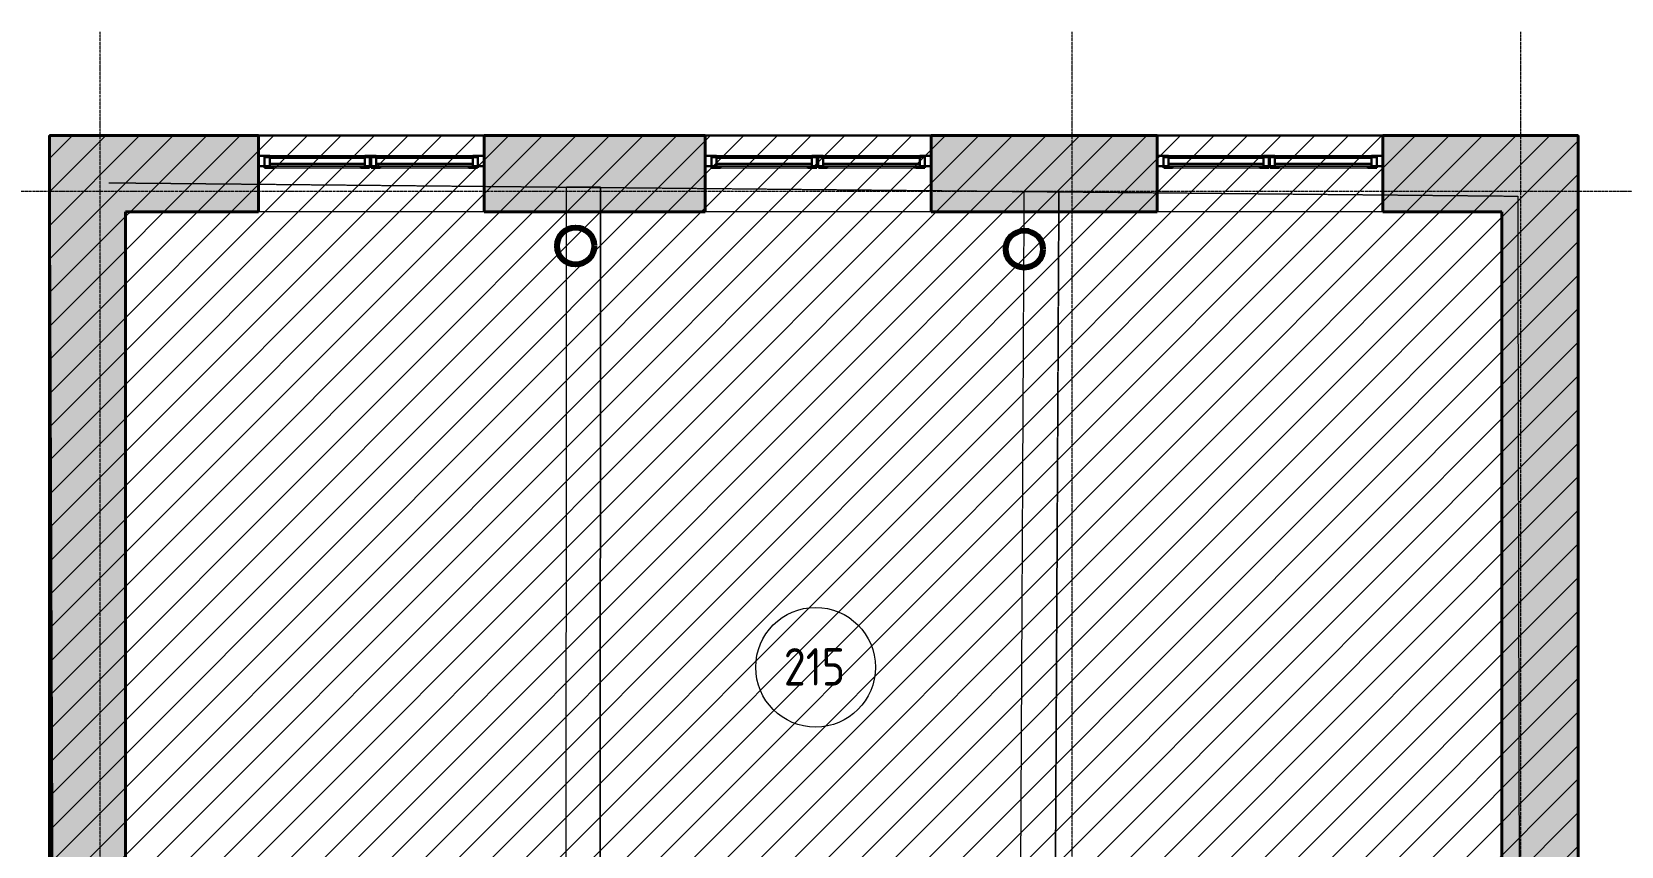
# Model space of a CAD drawing. Header units: millimetres. Extents: x -11886 to 379896, y -8130 to 47743.
# Drawn here: x 101743 to 112370, y 39130 to 44572 of the extents above; entities that cross this region are included whole.
import ezdxf

# ---------------------------------------------------------------- set-up
doc = ezdxf.new("R2010")
doc.units = ezdxf.units.MM
for name, pattern in [('ADSK_Линия сетки', [25, 20, -2.5, 0, -2.5]), ('ADSK_Сверху', [4.5, 3, -1.5]), ('ADSK_Снесено', [4.5, 3, -1.5])]:
    doc.linetypes.add(name, pattern=pattern)
for name, color, linetype, lineweight, true_color in [('_ Окна', 5, 'Continuous', 30, 0x0000ff), ('Витраж', 5, 'Continuous', 18, 0x0000ff), ('Окна', 5, 'Continuous', 18, 0x0000ff), ('Панели витража', 5, 'Continuous', 18, 0x0000ff), ('планы со стояками отопление_dwg', 7, 'Continuous', 9, 0x767676), ('Стены наружные', 1, 'ADSK_Снесено', 18, 0xff0000)]:
    doc.layers.add(name, color=color, linetype=linetype, lineweight=lineweight, true_color=true_color)
for name, color, linetype, lineweight in [('Каркас', 7, 'Continuous', 18), ('Марки помещений', 7, 'Continuous', 20), ('Оси', 7, 'Continuous', 9), ('Перекрытие', 7, 'Continuous', 18), ('стояки', 7, 'Continuous', 9)]:
    doc.layers.add(name, color=color, linetype=linetype, lineweight=lineweight)
doc.styles.add('GOST Common_1', font='GOST_Common.ttf', dxfattribs={"width": 0.9, "height": 200})

# ---------------------------------------------------------------- blocks, each defined once
blk = doc.blocks.new('Витраж-тент со смещением вовне - 60мм 34 сдвиг-2061971-02 План 2-го этажа маркировочный')
at = {"layer": '_ Окна', "color": 161, "linetype": 'ADSK_Сверху', "true_color": 0xaaaaff}
for p, q in [((-352, 25), (-352, -45)), ((-352, 25), (-318, 25)), ((-352, -45), (-352, 25)), ((352, 25), (318, 25)), ((352, -45), (352, 25)), ((352, -45), (352, 25)), ((-292, -45), (-352, -45)), ((-292, -35), (-292, -45)), ((292, -35), (292, -45)), ((292, -45), (352, -45))]:
    blk.add_line(p, q, dxfattribs=at)
at = {"layer": 'Окна', "color": 161, "linetype": 'ADSK_Сверху', "true_color": 0xaaaaff}
blk.add_line((-292, -45), (292, -45), dxfattribs=at)
blk = doc.blocks.new('Прямоугольный импост - 70х20_56мм-1433747-02 План 2-го этажа маркировочный')
at = {"layer": 'Витраж', "color": 161, "linetype": 'ADSK_Сверху', "true_color": 0xaaaaff}
for p, q in [((-4131, 43594), (-4093, 43594)), ((-3447, 43594), (-3371, 43594)), ((-3371, 43524), (-3371, 43594)), ((-4131, 43524), (-4093, 43524)), ((-3447, 43524), (-3371, 43524))]:
    blk.add_line(p, q, dxfattribs=at)
blk = doc.blocks.new('Прямоугольный импост - 70х20_56мм-1257200-02 План 2-го этажа маркировочный')
at = {"layer": 'Витраж', "color": 161, "linetype": 'ADSK_Сверху', "true_color": 0xaaaaff}
for p, q in [((-76, 35), (0, 35)), ((0, 35), (0, -35)), ((0, -35), (-76, -35))]:
    blk.add_line(p, q, dxfattribs=at)
blk = doc.blocks.new('Прямоугольный импост - 70х20_56мм-1257201-02 План 2-го этажа маркировочный')
at = {"layer": 'Витраж', "color": 161, "linetype": 'ADSK_Сверху', "true_color": 0xaaaaff}
for p, q in [((0, 35), (-76, 35)), ((0, -35), (0, 35)), ((-76, -35), (0, -35))]:
    blk.add_line(p, q, dxfattribs=at)
blk = doc.blocks.new('Витраж-тент со смещением вовне - 60мм 34 сдвиг-2061973-02 План 2-го этажа маркировочный')
at = {"layer": '_ Окна', "color": 161, "linetype": 'ADSK_Сверху', "true_color": 0xaaaaff}
for p, q in [((-357, 25), (-357, -45)), ((-357, 25), (-323, 25)), ((-357, -45), (-357, 25)), ((357, 25), (323, 25)), ((357, -45), (357, 25)), ((357, -45), (357, 25)), ((-297, -45), (-357, -45)), ((-297, -35), (-297, -45)), ((297, -35), (297, -45)), ((297, -45), (357, -45))]:
    blk.add_line(p, q, dxfattribs=at)
at = {"layer": 'Окна', "color": 161, "linetype": 'ADSK_Сверху', "true_color": 0xaaaaff}
blk.add_line((-297, -45), (297, -45), dxfattribs=at)
blk = doc.blocks.new('Прямоугольный импост - 70х20_56мм-1228464-02 План 2-го этажа маркировочный')
at = {"layer": 'Витраж', "color": 161, "linetype": 'ADSK_Сверху', "true_color": 0xaaaaff}
for p, q in [((-4881, 43594), (-4881, 43524)), ((-4881, 43594), (-4805, 43594)), ((-4169, 43594), (-4131, 43594)), ((-4881, 43524), (-4805, 43524)), ((-4169, 43524), (-4131, 43524))]:
    blk.add_line(p, q, dxfattribs=at)
blk = doc.blocks.new('Прямоугольный импост - 70х76мм-1464156-02 План 2-го этажа маркировочный')
at = {"layer": 'Витраж', "color": 161, "linetype": 'ADSK_Сверху', "true_color": 0xaaaaff}
for p, q in [((-38, 35), (38, 35)), ((38, -35), (-38, -35))]:
    blk.add_line(p, q, dxfattribs=at)
blk = doc.blocks.new('Прямоугольный импост - 70х60мм-1433749-02 План 2-го этажа маркировочный')
at = {"layer": 'Витраж', "color": 161, "linetype": 'ADSK_Сверху', "true_color": 0xaaaaff}
for p, q in [((-4093, 43594), (-4093, 43524)), ((-4093, 43594), (-3447, 43594)), ((-3447, 43524), (-3447, 43594)), ((-4093, 43524), (-3447, 43524))]:
    blk.add_line(p, q, dxfattribs=at)
blk = doc.blocks.new('Прямоугольный импост - 70х60мм-1243863-02 План 2-го этажа маркировочный')
at = {"layer": 'Витраж', "color": 161, "linetype": 'ADSK_Сверху', "true_color": 0xaaaaff}
for p, q in [((-4805, 43594), (-4805, 43524)), ((-4805, 43594), (-4169, 43594)), ((-4169, 43524), (-4169, 43594)), ((-4805, 43524), (-4169, 43524))]:
    blk.add_line(p, q, dxfattribs=at)
blk = doc.blocks.new('Системная панель - _AR_Стекло_40мм_привязка по центру-2061970-02 План 2-го этажа маркировочный')
at = {"layer": 'Панели витража', "lineweight": 30}
for p, q in [((318, 20), (-318, 20)), ((-318, 20), (-318, -20)), ((318, -20), (318, 20)), ((-318, -20), (318, -20))]:
    blk.add_line(p, q, dxfattribs=at)
blk = doc.blocks.new('Прямоугольный импост - 70х40_56мм-1228583-02 План 2-го этажа маркировочный')
at = {"layer": 'Витраж'}
for p, q in [((-4169, 43594), (-4805, 43594)), ((-4169, 43524), (-4805, 43524))]:
    blk.add_line(p, q, dxfattribs=at)
blk = doc.blocks.new('Прямоугольный импост - 70х20_56мм-1245176-02 План 2-го этажа маркировочный')
at = {"layer": 'Витраж', "lineweight": 30}
for p, q in [((-76, 35), (0, 35)), ((-76, -35), (-76, 35)), ((0, 35), (0, -35)), ((0, -35), (-76, -35))]:
    blk.add_line(p, q, dxfattribs=at)
blk = doc.blocks.new('Прямоугольный импост - 70х20_56мм-1245178-02 План 2-го этажа маркировочный')
at = {"layer": 'Витраж', "lineweight": 30}
for p, q in [((0, 35), (-76, 35)), ((-76, 35), (-76, -35)), ((0, -35), (0, 35)), ((-76, -35), (0, -35))]:
    blk.add_line(p, q, dxfattribs=at)
blk = doc.blocks.new('Системная панель - _AR_Стекло_40мм_привязка по центру-2061972-02 План 2-го этажа маркировочный')
at = {"layer": 'Панели витража', "lineweight": 30}
for p, q in [((323, 20), (-323, 20)), ((-323, 20), (-323, -20)), ((323, -20), (323, 20)), ((-323, -20), (323, -20))]:
    blk.add_line(p, q, dxfattribs=at)
blk = doc.blocks.new('Прямоугольный импост - 70х40_56мм-1433748-02 План 2-го этажа маркировочный')
at = {"layer": 'Витраж'}
for p, q in [((-3447, 43594), (-4093, 43594)), ((-3447, 43524), (-4093, 43524))]:
    blk.add_line(p, q, dxfattribs=at)
blk = doc.blocks.new('Прямоугольный импост - 70х76мм-1245173-02 План 2-го этажа маркировочный')
at = {"layer": 'Витраж', "lineweight": 30}
for p, q in [((-38, 35), (38, 35)), ((-38, -35), (-38, 35)), ((38, 35), (38, -35)), ((38, -35), (-38, -35))]:
    blk.add_line(p, q, dxfattribs=at)
blk = doc.blocks.new('Системная панель - _AR_Стекло_40мм_привязка по центру-V82-02 План 2-го этажа маркировочный')
at = {"layer": 'Панели витража', "lineweight": 30}
for p, q in [((318, 20), (-318, 20)), ((-318, 20), (-318, -20)), ((318, -20), (318, 20)), ((-318, -20), (318, -20))]:
    blk.add_line(p, q, dxfattribs=at)
blk = doc.blocks.new('Прямоугольный импост - 70х20_56мм-V83-02 План 2-го этажа маркировочный')
at = {"layer": 'Витраж', "lineweight": 30}
for p, q in [((-76, 35), (0, 35)), ((-76, -35), (-76, 35)), ((0, 35), (0, -35)), ((0, -35), (-76, -35))]:
    blk.add_line(p, q, dxfattribs=at)
blk = doc.blocks.new('Прямоугольный импост - 70х20_56мм-V84-02 План 2-го этажа маркировочный')
at = {"layer": 'Витраж', "lineweight": 30}
for p, q in [((0, 35), (-76, 35)), ((-76, 35), (-76, -35)), ((0, -35), (0, 35)), ((-76, -35), (0, -35))]:
    blk.add_line(p, q, dxfattribs=at)
blk = doc.blocks.new('Системная панель - _AR_Стекло_40мм_привязка по центру-V85-02 План 2-го этажа маркировочный')
at = {"layer": 'Панели витража', "lineweight": 30}
for p, q in [((323, 20), (-323, 20)), ((-323, 20), (-323, -20)), ((323, -20), (323, 20)), ((-323, -20), (323, -20))]:
    blk.add_line(p, q, dxfattribs=at)
blk = doc.blocks.new('Прямоугольный импост - 70х76мм-V86-02 План 2-го этажа маркировочный')
at = {"layer": 'Витраж', "lineweight": 30}
for p, q in [((-38, 35), (38, 35)), ((-38, -35), (-38, 35)), ((38, 35), (38, -35)), ((38, -35), (-38, -35))]:
    blk.add_line(p, q, dxfattribs=at)
blk = doc.blocks.new('планы со стояками отопление_dwg-1484427-02 План 2-го этажа маркировочный')
at = {"layer": 'стояки', "color": 246, "lineweight": 80, "true_color": 0x7f001f}
for centre in [(170496, 281547), (173496, 281526)]:
    blk.add_circle(centre, 124, dxfattribs=at)
blk = doc.blocks.new('ADSK_Марка_Помещение_ОдноЗначение - Номер-247393-02 План 2-го этажа маркировочный')
at = {"layer": 'Марки помещений'}
blk.add_circle((0, 0), 4, dxfattribs=at)

msp = doc.modelspace()

# ---------------------------------------------------------------- hatches: boundary and pattern name
at = {"lineweight": 13, "true_color": 0x636466, "transparency": 33554559}
h = msp.add_hatch(dxfattribs=at)
h.set_pattern_fill('ANSI31', color=251, scale=50)
h.set_pattern_definition([(45, (108139.4, 85026.59), (-112.2532, 112.2532), [])])
h.paths.add_polyline_path([(112082.9, 43878.87), (101860.65, 43878.87), (101998.36, 8679.25), (108910.53, 8679.25), (108910.53, 12721.22), (111524.62, 12721.22), (111521.03, 13231.22), (111469.49, 21068.63), (112082.9, 21068.63)])
at = {"layer": 'Стены наружные', "linetype": 'Continuous', "true_color": 0xc0c0c0}
h = msp.add_hatch(color=9, dxfattribs=at)
h.paths.add_polyline_path([(111572.9, 43368.87), (111572.9, 43878.87), (110777.28, 43878.87), (110777.28, 43368.87), (111543.76, 43368.87)])
h.paths.add_polyline_path([(107756.35, 43368.87), (109267.28, 43368.87), (109267.28, 43878.87), (107756.35, 43878.87), (107756.35, 43497.88)])
h.paths.add_polyline_path([(104768.06, 43368.87), (106246.35, 43368.87), (106246.35, 43878.87), (104768.06, 43878.87), (104768.06, 43521.04)])
h.paths.add_polyline_path([(102294.55, 43368.87), (103258.06, 43368.87), (103258.06, 43878.87), (101860.65, 43878.87), (101860.65, 43368.87), (102267.65, 43368.87)])
h = msp.add_hatch(color=9, dxfattribs=at)
h.paths.add_polyline_path([(111849.52, 21068.63), (112082.9, 21068.63), (112082.9, 22219.91), (111572.9, 22219.91), (111572.9, 21068.63), (111741.84, 21068.63)])
h.paths.add_polyline_path([(111741.84, 23989.91), (112082.9, 23989.91), (112082.9, 26209.79), (111572.9, 26209.79), (111572.9, 23989.91), (111735.53, 23989.91)])
h.paths.add_polyline_path([(112082.9, 27979.79), (112082.9, 30239.62), (111572.9, 30239.62), (111572.9, 27979.79), (111741.84, 27979.79)])
h.paths.add_polyline_path([(111718.83, 32009.62), (112082.9, 32009.62), (112082.9, 34251.9), (111572.9, 34251.9), (111572.9, 32009.62)])
h.paths.add_polyline_path([(111710.48, 36021.9), (112082.9, 36021.9), (112082.9, 43878.87), (111572.9, 43878.87), (111572.9, 36021.9), (111708.23, 36021.9)])
h = msp.add_hatch(color=9, dxfattribs=at)
h.paths.add_polyline_path([(101860.65, 21135.08), (102370.65, 21135.08), (102370.65, 22237), (101860.65, 22237)])
h.paths.add_polyline_path([(101860.65, 24007), (102370.65, 24007), (102370.65, 26193.21), (101860.65, 26193.21), (101860.65, 25996.81)])
h.paths.add_polyline_path([(102257.6, 27963.21), (102370.65, 27963.21), (102370.65, 30245.55), (101860.65, 30245.55), (101860.65, 27963.21)])
h.paths.add_polyline_path([(102370.65, 32015.55), (102370.65, 34317.56), (101860.65, 34317.56), (101860.65, 32015.55), (102262.52, 32015.55)])
h.paths.add_polyline_path([(101860.65, 36087.56), (102370.65, 36087.56), (102370.65, 43368.87), (101860.65, 43368.87), (101860.65, 39043.72)])

# ---------------------------------------------------------------- linework, layer by layer
at = {"color": 251, "lineweight": 30, "true_color": 0x636466}
msp.add_lwpolyline([(108429.9, 8679.25), (101998.36, 8679.25), (101860.65, 43878.87), (112082.9, 43878.87), (112082.9, 21068.63), (111469.49, 21068.63), (111521.03, 13231.22)], dxfattribs=at)
at = {"layer": 'Каркас', "color": 253, "linetype": 'ADSK_Сверху', "true_color": 0xb2b2b2}
for p, q in [((105317.14, 43533.1), (105312.53, 37227.71)), ((105317.14, 43533.1), (105546.34, 43532.93)), ((105541.73, 37227.55), (105546.34, 43532.93)), ((108376.92, 43504.51), (108344.88, 37220.05)), ((108376.92, 43504.51), (108610.72, 43503.32)), ((108578.68, 37218.86), (108610.72, 43503.32))]:
    msp.add_line(p, q, dxfattribs=at)
at = {"layer": 'Каркас', "color": 253, "linetype": 'ADSK_Сверху', "true_color": 0xaaaaaa}
for p, q in [((105317.14, 43533.1), (105312.53, 37227.71)), ((105546.34, 43532.93), (105317.14, 43533.1)), ((105546.34, 43532.93), (105541.73, 37227.55)), ((108376.92, 43504.51), (108344.88, 37220.05)), ((108610.72, 43503.32), (108376.92, 43504.51)), ((108610.72, 43503.32), (108578.68, 37218.86))]:
    msp.add_line(p, q, dxfattribs=at)
at = {"layer": 'Оси', "linetype": 'ADSK_Линия сетки'}
for p, q in [((102199.31, -5917.65), (102199.31, 44571.85)), ((108699.31, -5917.65), (108699.31, 44571.85)), ((111699.31, -5917.65), (111699.31, 44571.85)), ((97053.17, 43506.79), (165281.12, 43506.79))]:
    msp.add_line(p, q, dxfattribs=at)
at = {"layer": 'Перекрытие', "color": 9, "linetype": 'ADSK_Сверху', "true_color": 0xaad4d4}
for p, q in [((102259.27, 43563.17), (111678.16, 43473.65)), ((111678.16, 43473.65), (111691.45, 37210.75))]:
    msp.add_line(p, q, dxfattribs=at)
at = {"layer": 'Стены наружные', "color": 18, "linetype": 'Continuous', "lineweight": 40, "true_color": 0x000000}
for p, q in [((103258.06, 43878.87), (101860.65, 43878.87)), ((101860.65, 43878.87), (101860.65, 36087.56)), ((103258.06, 43368.87), (103258.06, 43878.87)), ((106246.35, 43878.87), (104768.06, 43878.87)), ((104768.06, 43878.87), (104768.06, 43368.87)), ((106246.35, 43368.87), (106246.35, 43878.87)), ((109267.28, 43878.87), (107756.35, 43878.87)), ((107756.35, 43878.87), (107756.35, 43368.87)), ((109267.28, 43368.87), (109267.28, 43878.87)), ((112082.9, 43878.87), (110777.28, 43878.87)), ((110777.28, 43878.87), (110777.28, 43368.87)), ((112082.9, 36021.9), (112082.9, 43878.87)), ((102370.65, 43368.87), (103258.06, 43368.87)), ((102370.65, 38034.54), (102370.65, 43368.87)), ((104768.06, 43368.87), (106246.35, 43368.87)), ((107756.35, 43368.87), (109267.28, 43368.87)), ((110777.28, 43368.87), (111572.9, 43368.87)), ((111572.9, 43368.87), (111572.9, 37824.03))]:
    msp.add_line(p, q, dxfattribs=at)
at = {"layer": 'Стены наружные', "color": 18, "linetype": 'Continuous', "true_color": 0x000000}
for p, q in [((103258.06, 43878.87), (104768.06, 43878.87)), ((106246.35, 43878.87), (107756.35, 43878.87)), ((109267.28, 43878.87), (110777.28, 43878.87)), ((104768.06, 43368.87), (103258.06, 43368.87)), ((107756.35, 43368.87), (106246.35, 43368.87)), ((110777.28, 43368.87), (109267.28, 43368.87))]:
    msp.add_line(p, q, dxfattribs=at)

# ---------------------------------------------------------------- block references
at = {"layer": '_ Окна', "color": 161, "linetype": 'ADSK_Сверху', "true_color": 0xaaaaff}
for name, p in [('Витраж-тент со смещением вовне - 60мм 34 сдвиг-2061971-02 План 2-го этажа маркировочный', (103652.06, 43708.87)), ('Витраж-тент со смещением вовне - 60мм 34 сдвиг-2061973-02 План 2-го этажа маркировочный', (104369.06, 43708.87)), ('Витраж-тент со смещением вовне - 60мм 34 сдвиг-2061971-02 План 2-го этажа маркировочный', (106640.35, 43708.87)), ('Витраж-тент со смещением вовне - 60мм 34 сдвиг-2061973-02 План 2-го этажа маркировочный', (107357.35, 43708.87)), ('Витраж-тент со смещением вовне - 60мм 34 сдвиг-2061971-02 План 2-го этажа маркировочный', (109661.28, 43708.87)), ('Витраж-тент со смещением вовне - 60мм 34 сдвиг-2061973-02 План 2-го этажа маркировочный', (110378.28, 43708.87))]:
    msp.add_blockref(name, p, dxfattribs=at)
at = {"layer": 'Витраж', "color": 161, "linetype": 'ADSK_Сверху', "true_color": 0xaaaaff, "rotation": 180}
for p in [(103258.06, 43708.87), (106246.35, 43708.87), (109267.28, 43708.87)]:
    msp.add_blockref('Прямоугольный импост - 70х20_56мм-1257201-02 План 2-го этажа маркировочный', p, dxfattribs=at)
at = {"layer": 'Витраж', "color": 161, "linetype": 'ADSK_Сверху', "true_color": 0xaaaaff}
for name, p in [('Прямоугольный импост - 70х20_56мм-1228464-02 План 2-го этажа маркировочный', (108139.4, 150)), ('Прямоугольный импост - 70х60мм-1243863-02 План 2-го этажа маркировочный', (108139.4, 150)), ('Прямоугольный импост - 70х20_56мм-1433747-02 План 2-го этажа маркировочный', (108139.4, 150)), ('Прямоугольный импост - 70х60мм-1433749-02 План 2-го этажа маркировочный', (108139.4, 150)), ('Прямоугольный импост - 70х20_56мм-1228464-02 План 2-го этажа маркировочный', (111127.69, 150)), ('Прямоугольный импост - 70х60мм-1243863-02 План 2-го этажа маркировочный', (111127.69, 150)), ('Прямоугольный импост - 70х20_56мм-1433747-02 План 2-го этажа маркировочный', (111127.69, 150)), ('Прямоугольный импост - 70х60мм-1433749-02 План 2-го этажа маркировочный', (111127.69, 150)), ('Прямоугольный импост - 70х20_56мм-1228464-02 План 2-го этажа маркировочный', (114148.62, 150)), ('Прямоугольный импост - 70х60мм-1243863-02 План 2-го этажа маркировочный', (114148.62, 150)), ('Прямоугольный импост - 70х20_56мм-1433747-02 План 2-го этажа маркировочный', (114148.62, 150)), ('Прямоугольный импост - 70х60мм-1433749-02 План 2-го этажа маркировочный', (114148.62, 150))]:
    msp.add_blockref(name, p, dxfattribs=at)
at = {"layer": 'Витраж', "rotation": 180}
for name, p in [('Прямоугольный импост - 70х20_56мм-1245178-02 План 2-го этажа маркировочный', (103258.06, 43708.87)), ('Прямоугольный импост - 70х20_56мм-V84-02 План 2-го этажа маркировочный', (106246.35, 43708.87)), ('Прямоугольный импост - 70х20_56мм-V84-02 План 2-го этажа маркировочный', (109267.28, 43708.87))]:
    msp.add_blockref(name, p, dxfattribs=at)
at = {"layer": 'Витраж'}
for name, p in [('Прямоугольный импост - 70х40_56мм-1228583-02 План 2-го этажа маркировочный', (108139.4, 150)), ('Прямоугольный импост - 70х40_56мм-1433748-02 План 2-го этажа маркировочный', (108139.4, 150)), ('Прямоугольный импост - 70х40_56мм-1228583-02 План 2-го этажа маркировочный', (111127.69, 150)), ('Прямоугольный импост - 70х40_56мм-1433748-02 План 2-го этажа маркировочный', (111127.69, 150)), ('Прямоугольный импост - 70х40_56мм-1228583-02 План 2-го этажа маркировочный', (114148.62, 150)), ('Прямоугольный импост - 70х40_56мм-1433748-02 План 2-го этажа маркировочный', (114148.62, 150))]:
    msp.add_blockref(name, p, dxfattribs=at)
at = {"layer": 'Витраж', "color": 161, "linetype": 'ADSK_Сверху', "true_color": 0xaaaaff, "extrusion": (0, 0, -1), "rotation": 180}
for name, p in [('Прямоугольный импост - 70х76мм-1464156-02 План 2-го этажа маркировочный', (-104008.06, 43708.87)), ('Прямоугольный импост - 70х20_56мм-1257200-02 План 2-го этажа маркировочный', (-104768.06, 43708.87)), ('Прямоугольный импост - 70х76мм-1464156-02 План 2-го этажа маркировочный', (-106996.35, 43708.87)), ('Прямоугольный импост - 70х20_56мм-1257200-02 План 2-го этажа маркировочный', (-107756.35, 43708.87)), ('Прямоугольный импост - 70х76мм-1464156-02 План 2-го этажа маркировочный', (-110017.28, 43708.87)), ('Прямоугольный импост - 70х20_56мм-1257200-02 План 2-го этажа маркировочный', (-110777.28, 43708.87))]:
    msp.add_blockref(name, p, dxfattribs=at)
at = {"layer": 'Витраж', "extrusion": (0, 0, -1), "rotation": 180}
for name, p in [('Прямоугольный импост - 70х76мм-1245173-02 План 2-го этажа маркировочный', (-104008.06, 43708.87)), ('Прямоугольный импост - 70х20_56мм-1245176-02 План 2-го этажа маркировочный', (-104768.06, 43708.87)), ('Прямоугольный импост - 70х76мм-V86-02 План 2-го этажа маркировочный', (-106996.35, 43708.87)), ('Прямоугольный импост - 70х20_56мм-V83-02 План 2-го этажа маркировочный', (-107756.35, 43708.87)), ('Прямоугольный импост - 70х76мм-V86-02 План 2-го этажа маркировочный', (-110017.28, 43708.87)), ('Прямоугольный импост - 70х20_56мм-V83-02 План 2-го этажа маркировочный', (-110777.28, 43708.87))]:
    msp.add_blockref(name, p, dxfattribs=at)
at = {"layer": 'Марки помещений', "xscale": 99.99999999999993, "yscale": 99.99999999999993, "zscale": 99.99999999999993}
msp.add_blockref('ADSK_Марка_Помещение_ОдноЗначение - Номер-247393-02 План 2-го этажа маркировочный', (106983.64, 40325.4), dxfattribs=at)
at = {"layer": 'Панели витража'}
for name, p in [('Системная панель - _AR_Стекло_40мм_привязка по центру-2061970-02 План 2-го этажа маркировочный', (103652.06, 43708.87)), ('Системная панель - _AR_Стекло_40мм_привязка по центру-2061972-02 План 2-го этажа маркировочный', (104369.06, 43708.87)), ('Системная панель - _AR_Стекло_40мм_привязка по центру-V82-02 План 2-го этажа маркировочный', (106640.35, 43708.87)), ('Системная панель - _AR_Стекло_40мм_привязка по центру-V85-02 План 2-го этажа маркировочный', (107357.35, 43708.87)), ('Системная панель - _AR_Стекло_40мм_привязка по центру-V82-02 План 2-го этажа маркировочный', (109661.28, 43708.87)), ('Системная панель - _AR_Стекло_40мм_привязка по центру-V85-02 План 2-го этажа маркировочный', (110378.28, 43708.87))]:
    msp.add_blockref(name, p, dxfattribs=at)
at = {"layer": 'планы со стояками отопление_dwg', "color": 6, "true_color": 0xff00ff}
msp.add_blockref('планы со стояками отопление_dwg-1484427-02 План 2-го этажа маркировочный', (-65116.64, -238406.38), dxfattribs=at)

# ---------------------------------------------------------------- texts
at = {"layer": 'Марки помещений', "lineweight": 9, "insert": (106771.24, 40453.12), "char_height": 250, "width": 526.7087, "attachment_point": 1, "style": 'GOST Common_1'}
msp.add_mtext('215', dxfattribs=at)

doc.saveas('drawing.dxf')
